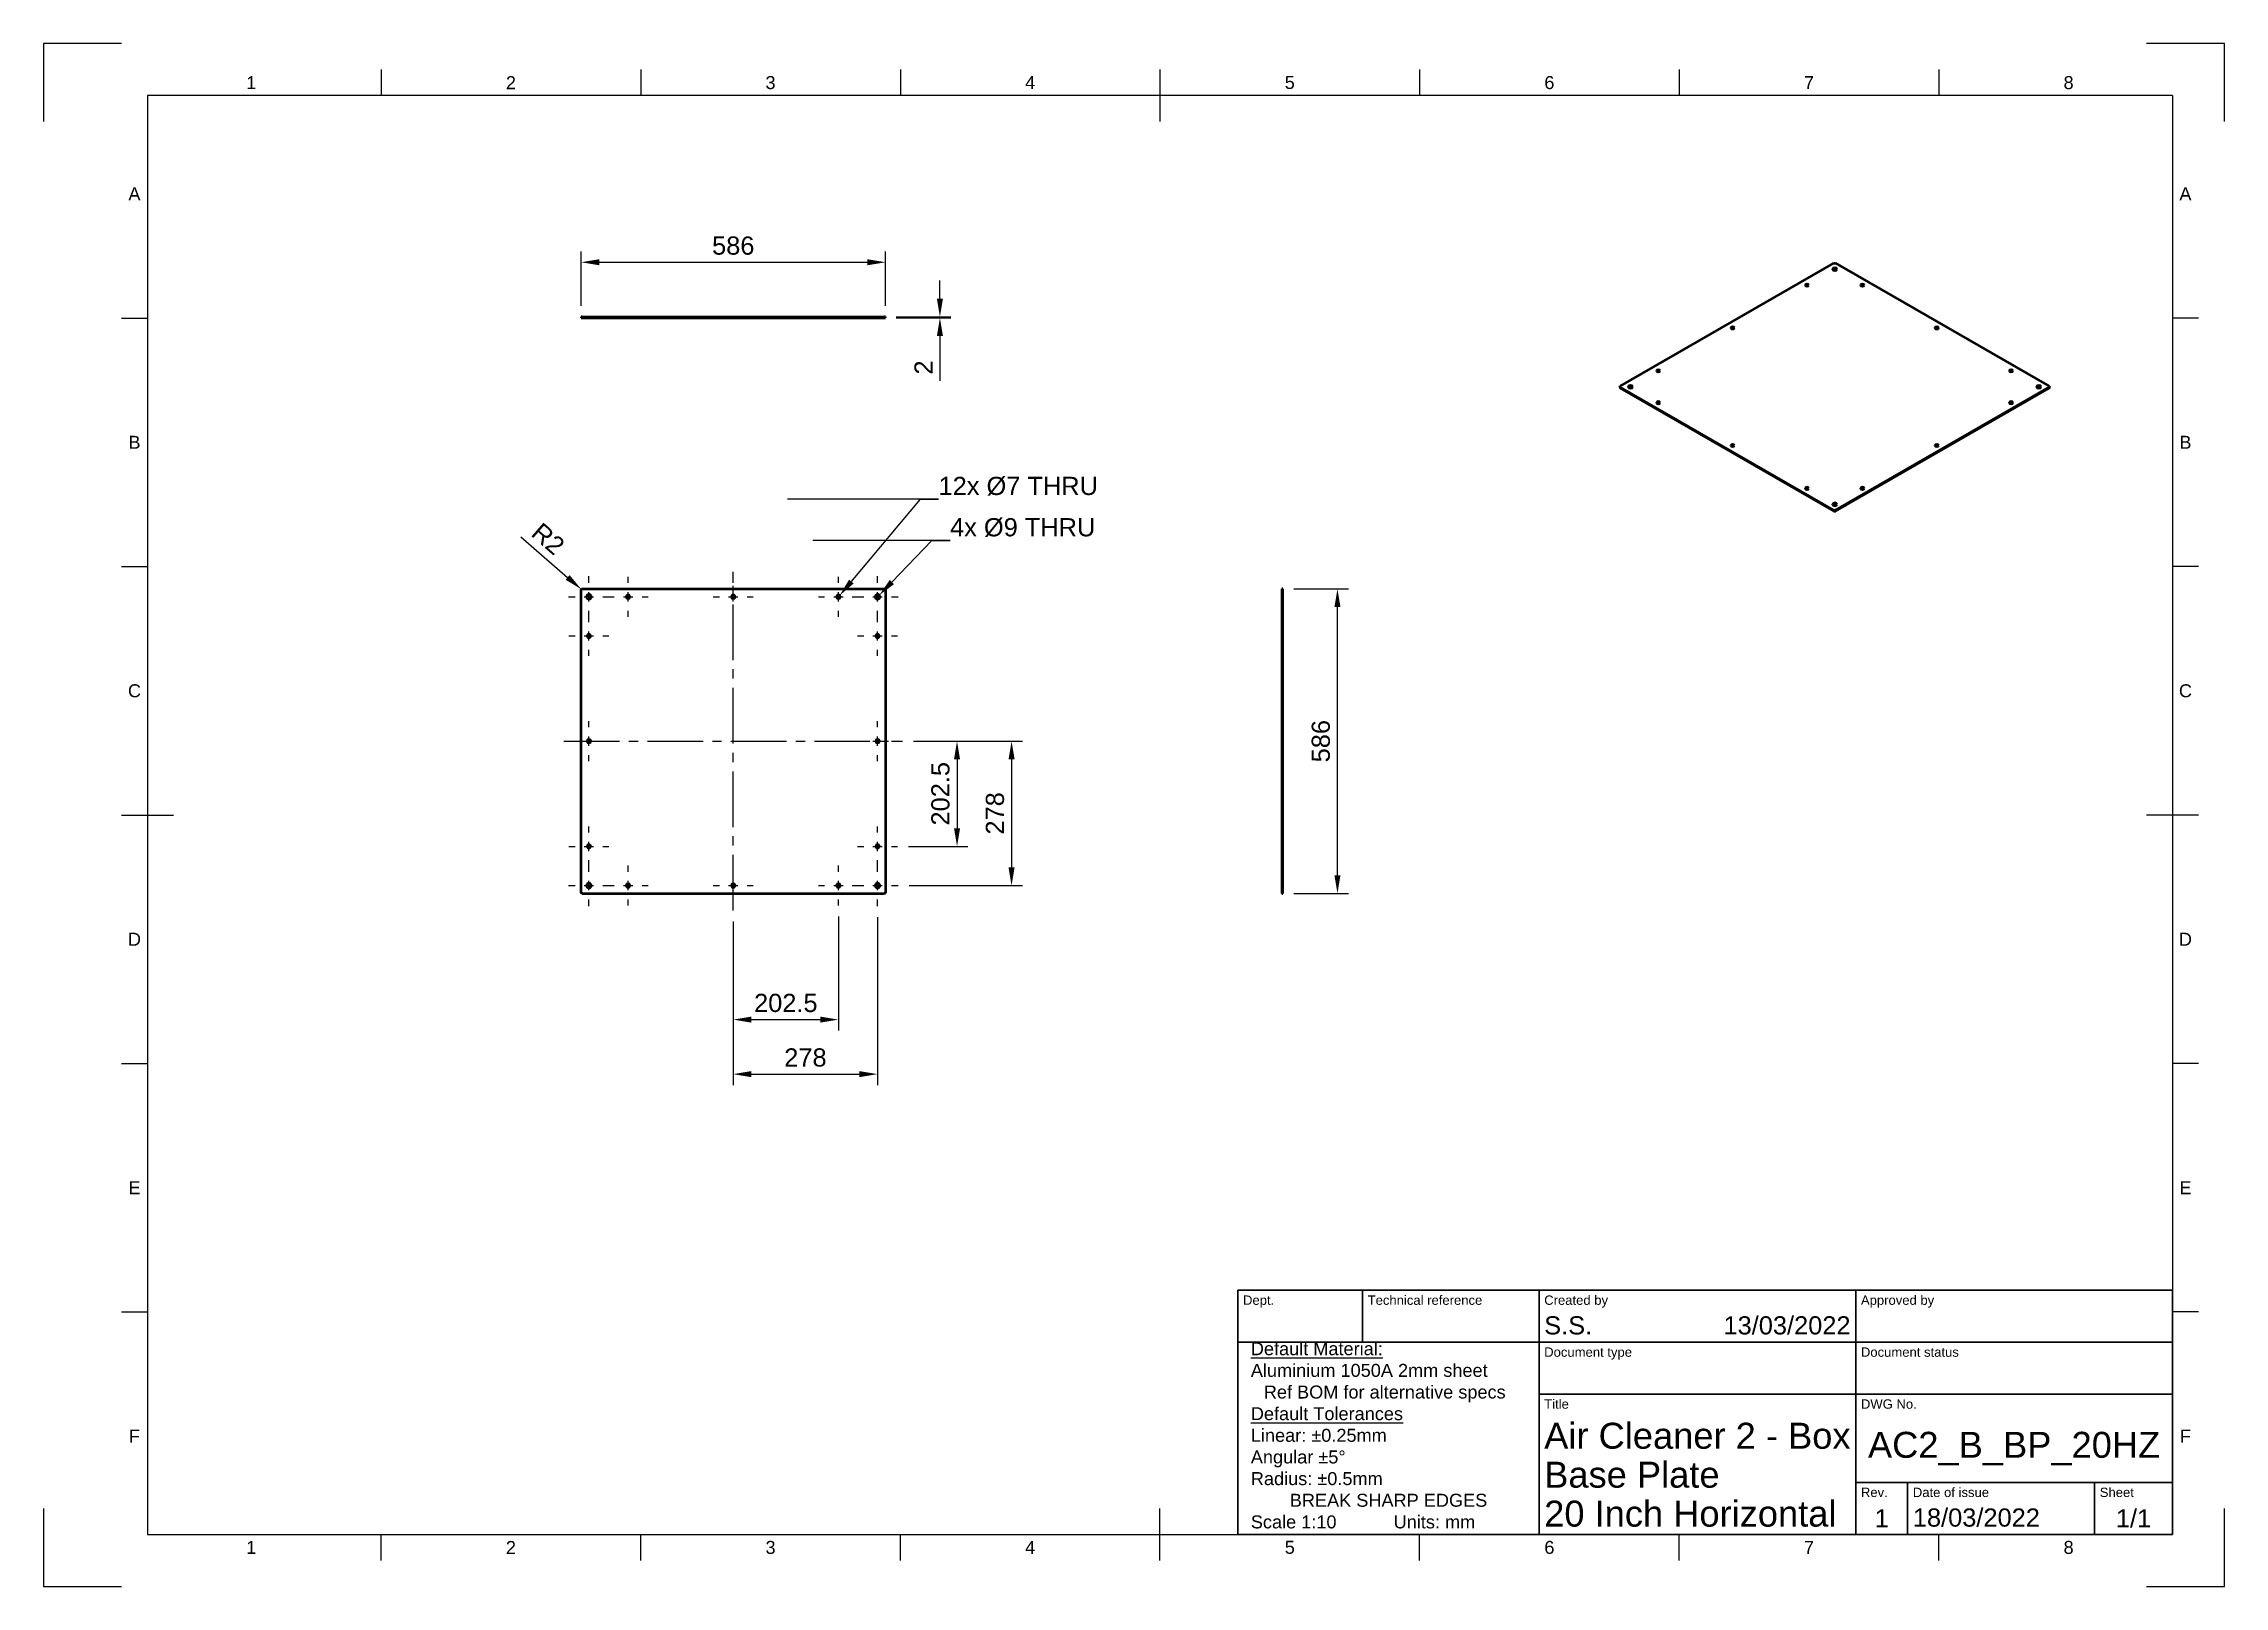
# Model space of a CAD drawing. Header units: millimetres. Extents: x 0 to 420, y 0 to 297.
import ezdxf
from ezdxf import colors
from ezdxf.entities.mleader import LeaderData, LeaderLine
from ezdxf.enums import TextEntityAlignment as Align
from ezdxf.math import Vec2, Vec3

# ---------------------------------------------------------------- set-up
doc = ezdxf.new("R2010")
doc.units = ezdxf.units.MM
doc.header["$LTSCALE"] = 0.75
doc.linetypes.add('CENTER2', pattern=[28.575, 19.05, -3.175, 3.175, -3.175])
for name, color, linetype, lineweight in [('Annotations', 7, 'Continuous', 25), ('Border', 7, 'Continuous', 25), ('Center Lines', 7, 'CENTER2', 25), ('Dimensions', 7, 'Continuous', 25), ('TitleBlock', 7, 'Continuous', 35), ('Visible', 7, 'Continuous', 50), ('Visible Narrow', 7, 'Continuous', 25)]:
    doc.layers.add(name, color=color, linetype=linetype, lineweight=lineweight)
doc.styles.add('FusionTitle', font='arial.ttf')
doc.styles.get("Standard").update_dxf_attribs({"font": 'arial.ttf'})
doc.dimstyles.new('ISO-25', dxfattribs={"dimtxt": 3.5, "dimasz": 3.5, "dimexe": 2.1, "dimexo": 2.1, "dimgap": 1.4, "dimtad": 1, "dimzin": 12, "dimdsep": 46, "dimtxsty": 'Standard', "dimcen": 0, "dimclrd": 256, "dimclre": 256, "dimclrt": 256, "dimazin": 3, "dimtp": 0.1, "dimtm": 0.1, "dimtfac": 0.714286, "dimtmove": 0, "dimatfit": 3, "dimfxl": 1, "dimtzin": 12, "dimarcsym": 0})

# ---------------------------------------------------------------- blocks, each defined once
blk = doc.blocks.new('ISO_A3_SHEET')
at = {"layer": 'Border'}
for p, q in [((65, 292), (65, 287)), ((115, 292), (115, 287)), ((165, 292), (165, 287)), ((215, 292), (215, 282)), ((265, 292), (265, 287)), ((315, 292), (315, 287)), ((365, 292), (365, 287)), ((410, 287), (20, 287)), ((20, 287), (20, 10)), ((410, 287), (410, 10)), ((15, 244.16666), (20, 244.16666)), ((415, 244.16666), (410, 244.16666)), ((15, 196.33333), (20, 196.33333)), ((415, 196.33333), (410, 196.33333)), ((15, 148.5), (25, 148.5)), ((415, 148.5), (405, 148.5)), ((15, 100.66667), (20, 100.66667)), ((415, 100.66667), (410, 100.66667)), ((15, 52.83334), (20, 52.83334)), ((415, 52.83334), (410, 52.83334)), ((215, 5), (215, 15)), ((20, 10), (410, 10)), ((65, 5), (65, 10)), ((115, 5), (115, 10)), ((165, 5), (165, 10)), ((265, 5), (265, 10)), ((315, 5), (315, 10)), ((365, 5), (365, 10))]:
    blk.add_line(p, q, dxfattribs=at)
at = {"layer": 'Defpoints'}
for p, q in [((15, 297), (0, 297)), ((0, 297), (0, 282)), ((420, 297), (405, 297)), ((420, 282), (420, 297)), ((0, 15), (0, 0)), ((420, 0), (420, 15)), ((0, 0), (15, 0)), ((405, 0), (420, 0))]:
    blk.add_line(p, q, dxfattribs=at)
at = {"layer": 'Border', "style": 'FusionTitle'}
for s, p in [('1', (40, 289.5)), ('2', (90, 289.5)), ('3', (140, 289.5)), ('4', (190, 289.5)), ('5', (240, 289.5)), ('6', (290, 289.5)), ('7', (340, 289.5)), ('8', (390, 289.5)), ('A', (17.5, 268.08333)), ('A', (412.5, 268.08333)), ('B', (17.5, 220.25)), ('B', (412.5, 220.25)), ('C', (17.5, 172.41667)), ('C', (412.5, 172.41667)), ('D', (17.5, 124.58334)), ('D', (412.5, 124.58334)), ('E', (17.5, 76.75001)), ('E', (412.5, 76.75001)), ('F', (17.5, 28.91668)), ('F', (412.5, 28.91668)), ('1', (40, 7.5)), ('2', (90, 7.5)), ('3', (140, 7.5)), ('4', (190, 7.5)), ('5', (240, 7.5)), ('6', (290, 7.5)), ('7', (340, 7.5)), ('8', (390, 7.5))]:
    blk.add_text(s, height=2.5, dxfattribs=at).set_placement(p, align=Align.MIDDLE)
blk = doc.blocks.new('ISO_TITLEBLOCK')
at = {"layer": 'TitleBlock'}
for p, q in [((0, 47), (-180, 47)), ((-180, 47), (-180, 0)), ((-156, 37), (-156, 47)), ((-122, 0), (-122, 47)), ((-61, 0), (-61, 47)), ((0, 0), (0, 47)), ((-180, 37), (0, 37)), ((-122, 27), (0, 27)), ((-61, 10), (0, 10)), ((-51, 0), (-51, 10)), ((-15, 0), (-15, 10)), ((-180, 0), (0, 0))]:
    blk.add_line(p, q, dxfattribs=at)
at = {"layer": 'TitleBlock', "style": 'FusionTitle'}
for s, p in [('Dept.', (-179, 46)), ('Technical reference', (-155, 46)), ('Created by', (-121, 46)), ('Approved by', (-60, 46)), ('Document type', (-121, 36)), ('Document status', (-60, 36)), ('Title', (-121, 26)), ('DWG No.', (-60, 26)), ('Rev.', (-60, 9)), ('Date of issue', (-50, 9)), ('Sheet', (-14, 9))]:
    blk.add_text(s, height=1.8, dxfattribs=at).set_placement(p, align=Align.TOP_LEFT)
for tag, height, p in [('DEPT', 3.5, (-179, 42)), ('TECHNICAL_REFERENCE', 3.5, (-155, 42)), ('CREATED_BY', 3.5, (-121, 42)), ('APPROVED_BY', 3.5, (-60, 42)), ('DOCUMENT_TYPE', 3.5, (-121, 32)), ('DOCUMENT_STATUS', 3.5, (-60, 32)), ('TITLE_1', 5, (-121, 21.5)), ('TITLE_2', 5, (-121, 14)), ('TITLE_3', 5, (-121, 6.5)), ('DATE_OF_ISSUE', 3.5, (-50, 5))]:
    blk.add_attdef(tag, text='', height=height, dxfattribs=at).set_placement(p, align=Align.TOP_LEFT)
for tag, p in [('CREATED_DATE', (-62, 42)), ('APPROVED_DATE', (-0.99, 42))]:
    blk.add_attdef(tag, text='', height=3.5, dxfattribs=at).set_placement(p, align=Align.TOP_RIGHT)
for tag, height, p in [('DRAWING_NUMBER', 5, (-30.5, 19.75)), ('REV', 3.5, (-56, 4.85)), ('SHEET', 3.5, (-7.5, 4.85))]:
    blk.add_attdef(tag, text='', height=height, dxfattribs=at).set_placement(p, align=Align.TOP_CENTER)
blk = doc.blocks.new('*U7')
at = {"layer": 'Center Lines', "color": 0, "ltscale": 0.75, "transparency": 16777216}
blk.add_line((0, -32.6), (0, 32.6), dxfattribs=at)
blk = doc.blocks.new('*U8')
at = {"layer": 'Center Lines', "color": 0, "ltscale": 0.75, "transparency": 16777216}
blk.add_line((-32.6, 0), (32.6, 0), dxfattribs=at)
blk = doc.blocks.new('*U9')
at = {"layer": 'Center Lines', "color": 0, "ltscale": 0.75, "transparency": 16777216}
for p, q in [((-3.85, 0), (-2.678906, 0)), ((0, 2.678906), (0, 3.85)), ((2.678906, 0), (3.85, 0)), ((0, -3.85), (0, -2.678906))]:
    blk.add_line(p, q, dxfattribs=at)
at = {"layer": 'Center Lines', "color": 0, "linetype": 'Continuous', "ltscale": 0.75, "transparency": 16777216}
for p, q in [((-0.892969, 0), (0.892969, 0)), ((0, -0.892969), (0, 0.892969))]:
    blk.add_line(p, q, dxfattribs=at)
blk = doc.blocks.new('*U10')
at = {"layer": 'Center Lines', "color": 0, "ltscale": 0.75, "transparency": 16777216}
for p, q in [((-3.85, 0), (-2.678906, 0)), ((0, 2.678906), (0, 3.85)), ((2.678906, 0), (3.85, 0)), ((0, -3.85), (0, -2.678906))]:
    blk.add_line(p, q, dxfattribs=at)
at = {"layer": 'Center Lines', "color": 0, "linetype": 'Continuous', "ltscale": 0.75, "transparency": 16777216}
for p, q in [((-0.892969, 0), (0.892969, 0)), ((0, -0.892969), (0, 0.892969))]:
    blk.add_line(p, q, dxfattribs=at)
blk = doc.blocks.new('*U11')
at = {"layer": 'Center Lines', "color": 0, "ltscale": 0.75, "transparency": 16777216}
for p, q in [((-3.95, 0), (-2.678906, 0)), ((0, 2.678906), (0, 3.95)), ((2.678906, 0), (3.95, 0)), ((0, -3.95), (0, -2.678906))]:
    blk.add_line(p, q, dxfattribs=at)
at = {"layer": 'Center Lines', "color": 0, "linetype": 'Continuous', "ltscale": 0.75, "transparency": 16777216}
for p, q in [((-0.892969, 0), (0.892969, 0)), ((0, -0.892969), (0, 0.892969))]:
    blk.add_line(p, q, dxfattribs=at)
blk = doc.blocks.new('*U12')
at = {"layer": 'Center Lines', "color": 0, "ltscale": 0.75, "transparency": 16777216}
for p, q in [((-3.85, 0), (-2.678906, 0)), ((0, 2.678906), (0, 3.85)), ((2.678906, 0), (3.85, 0)), ((0, -3.85), (0, -2.678906))]:
    blk.add_line(p, q, dxfattribs=at)
at = {"layer": 'Center Lines', "color": 0, "linetype": 'Continuous', "ltscale": 0.75, "transparency": 16777216}
for p, q in [((-0.892969, 0), (0.892969, 0)), ((0, -0.892969), (0, 0.892969))]:
    blk.add_line(p, q, dxfattribs=at)
blk = doc.blocks.new('*U13')
at = {"layer": 'Center Lines', "color": 0, "ltscale": 0.75, "transparency": 16777216}
for p, q in [((-3.95, 0), (-2.678906, 0)), ((0, 2.678906), (0, 3.95)), ((2.678906, 0), (3.95, 0)), ((0, -3.95), (0, -2.678906))]:
    blk.add_line(p, q, dxfattribs=at)
at = {"layer": 'Center Lines', "color": 0, "linetype": 'Continuous', "ltscale": 0.75, "transparency": 16777216}
for p, q in [((-0.892969, 0), (0.892969, 0)), ((0, -0.892969), (0, 0.892969))]:
    blk.add_line(p, q, dxfattribs=at)
blk = doc.blocks.new('*U14')
at = {"layer": 'Center Lines', "color": 0, "ltscale": 0.75, "transparency": 16777216}
for p, q in [((-3.85, 0), (-2.678906, 0)), ((0, 2.678906), (0, 3.85)), ((2.678906, 0), (3.85, 0)), ((0, -3.85), (0, -2.678906))]:
    blk.add_line(p, q, dxfattribs=at)
at = {"layer": 'Center Lines', "color": 0, "linetype": 'Continuous', "ltscale": 0.75, "transparency": 16777216}
for p, q in [((-0.892969, 0), (0.892969, 0)), ((0, -0.892969), (0, 0.892969))]:
    blk.add_line(p, q, dxfattribs=at)
blk = doc.blocks.new('*U15')
at = {"layer": 'Center Lines', "color": 0, "ltscale": 0.75, "transparency": 16777216}
for p, q in [((-3.849994, 0), (-2.678906, 0)), ((0, 2.678906), (0, 3.849994)), ((2.678906, 0), (3.849994, 0)), ((0, -3.849994), (0, -2.678906))]:
    blk.add_line(p, q, dxfattribs=at)
at = {"layer": 'Center Lines', "color": 0, "linetype": 'Continuous', "ltscale": 0.75, "transparency": 16777216}
for p, q in [((-0.892969, 0), (0.892969, 0)), ((0, -0.892969), (0, 0.892969))]:
    blk.add_line(p, q, dxfattribs=at)
blk = doc.blocks.new('*U16')
at = {"layer": 'Center Lines', "color": 0, "ltscale": 0.75, "transparency": 16777216}
for p, q in [((-3.85, 0), (-2.678906, 0)), ((0, 2.678906), (0, 3.85)), ((2.678906, 0), (3.85, 0)), ((0, -3.85), (0, -2.678906))]:
    blk.add_line(p, q, dxfattribs=at)
at = {"layer": 'Center Lines', "color": 0, "linetype": 'Continuous', "ltscale": 0.75, "transparency": 16777216}
for p, q in [((-0.892969, 0), (0.892969, 0)), ((0, -0.892969), (0, 0.892969))]:
    blk.add_line(p, q, dxfattribs=at)
blk = doc.blocks.new('*U17')
at = {"layer": 'Center Lines', "color": 0, "ltscale": 0.75, "transparency": 16777216}
for p, q in [((-3.95, 0), (-2.678906, 0)), ((0, 2.678906), (0, 3.95)), ((2.678906, 0), (3.95, 0)), ((0, -3.95), (0, -2.678906))]:
    blk.add_line(p, q, dxfattribs=at)
at = {"layer": 'Center Lines', "color": 0, "linetype": 'Continuous', "ltscale": 0.75, "transparency": 16777216}
for p, q in [((-0.892969, 0), (0.892969, 0)), ((0, -0.892969), (0, 0.892969))]:
    blk.add_line(p, q, dxfattribs=at)
blk = doc.blocks.new('*U18')
at = {"layer": 'Center Lines', "color": 0, "ltscale": 0.75, "transparency": 16777216}
for p, q in [((-3.85, 0), (-2.678906, 0)), ((0, 2.678906), (0, 3.85)), ((2.678906, 0), (3.85, 0)), ((0, -3.85), (0, -2.678906))]:
    blk.add_line(p, q, dxfattribs=at)
at = {"layer": 'Center Lines', "color": 0, "linetype": 'Continuous', "ltscale": 0.75, "transparency": 16777216}
for p, q in [((-0.892969, 0), (0.892969, 0)), ((0, -0.892969), (0, 0.892969))]:
    blk.add_line(p, q, dxfattribs=at)
blk = doc.blocks.new('*U19')
at = {"layer": 'Center Lines', "color": 0, "ltscale": 0.75, "transparency": 16777216}
for p, q in [((-3.849992, 0), (-2.678906, 0)), ((0, 2.678906), (0, 3.849992)), ((2.678906, 0), (3.849992, 0)), ((0, -3.849992), (0, -2.678906))]:
    blk.add_line(p, q, dxfattribs=at)
at = {"layer": 'Center Lines', "color": 0, "linetype": 'Continuous', "ltscale": 0.75, "transparency": 16777216}
for p, q in [((-0.892969, 0), (0.892969, 0)), ((0, -0.892969), (0, 0.892969))]:
    blk.add_line(p, q, dxfattribs=at)
blk = doc.blocks.new('*U20')
at = {"layer": 'Center Lines', "color": 0, "ltscale": 0.75, "transparency": 16777216}
for p, q in [((-3.85, 0), (-2.678906, 0)), ((0, 2.678906), (0, 3.85)), ((2.678906, 0), (3.85, 0)), ((0, -3.85), (0, -2.678906))]:
    blk.add_line(p, q, dxfattribs=at)
at = {"layer": 'Center Lines', "color": 0, "linetype": 'Continuous', "ltscale": 0.75, "transparency": 16777216}
for p, q in [((-0.892969, 0), (0.892969, 0)), ((0, -0.892969), (0, 0.892969))]:
    blk.add_line(p, q, dxfattribs=at)
blk = doc.blocks.new('*U21')
at = {"layer": 'Center Lines', "color": 0, "ltscale": 0.75, "transparency": 16777216}
for p, q in [((-3.95, 0), (-2.678906, 0)), ((0, 2.678906), (0, 3.95)), ((2.678906, 0), (3.95, 0)), ((0, -3.95), (0, -2.678906))]:
    blk.add_line(p, q, dxfattribs=at)
at = {"layer": 'Center Lines', "color": 0, "linetype": 'Continuous', "ltscale": 0.75, "transparency": 16777216}
for p, q in [((-0.892969, 0), (0.892969, 0)), ((0, -0.892969), (0, 0.892969))]:
    blk.add_line(p, q, dxfattribs=at)
blk = doc.blocks.new('*U22')
at = {"layer": 'Center Lines', "color": 0, "ltscale": 0.75, "transparency": 16777216}
for p, q in [((-3.85, 0), (-2.678906, 0)), ((0, 2.678906), (0, 3.85)), ((2.678906, 0), (3.85, 0)), ((0, -3.85), (0, -2.678906))]:
    blk.add_line(p, q, dxfattribs=at)
at = {"layer": 'Center Lines', "color": 0, "linetype": 'Continuous', "ltscale": 0.75, "transparency": 16777216}
for p, q in [((-0.892969, 0), (0.892969, 0)), ((0, -0.892969), (0, 0.892969))]:
    blk.add_line(p, q, dxfattribs=at)
blk = doc.blocks.new('*U23')
at = {"layer": 'Center Lines', "color": 0, "ltscale": 0.75, "transparency": 16777216}
for p, q in [((-3.849993, 0), (-2.678906, 0)), ((0, 2.678906), (0, 3.849993)), ((2.678906, 0), (3.849993, 0)), ((0, -3.849993), (0, -2.678906))]:
    blk.add_line(p, q, dxfattribs=at)
at = {"layer": 'Center Lines', "color": 0, "linetype": 'Continuous', "ltscale": 0.75, "transparency": 16777216}
for p, q in [((-0.892969, 0), (0.892969, 0)), ((0, -0.892969), (0, 0.892969))]:
    blk.add_line(p, q, dxfattribs=at)
blk = doc.blocks.new('*U24')
at = {"layer": 'Center Lines', "color": 0, "ltscale": 0.75, "transparency": 16777216}
for p, q in [((-3.849995, 0), (-2.678906, 0)), ((0, 2.678906), (0, 3.849995)), ((2.678906, 0), (3.849995, 0)), ((0, -3.849995), (0, -2.678906))]:
    blk.add_line(p, q, dxfattribs=at)
at = {"layer": 'Center Lines', "color": 0, "linetype": 'Continuous', "ltscale": 0.75, "transparency": 16777216}
for p, q in [((-0.892969, 0), (0.892969, 0)), ((0, -0.892969), (0, 0.892969))]:
    blk.add_line(p, q, dxfattribs=at)
blk = doc.blocks.new('*D33')
at = {"layer": 'Defpoints', "color": 0, "transparency": 16777216}
for p in [(153.069479, 131.061466), (132.819479, 130.111295), (153.069479, 109.111295)]:
    blk.add_point(p, dxfattribs=at)
at = {"layer": 'Dimensions', "lineweight": -2, "transparency": 16777216}
for p, q in [((132.819479, 128.011295), (132.819479, 107.011295)), ((153.069479, 128.961466), (153.069479, 107.011295)), ((136.319479, 109.111295), (149.569479, 109.111295))]:
    blk.add_line(p, q, dxfattribs=at)
at = {"layer": 'Dimensions', "transparency": 16777216}
for points in [[(136.319479, 109.694628), (136.319479, 108.527962), (132.819479, 109.111295)], [(149.569479, 109.694628), (149.569479, 108.527962), (153.069479, 109.111295)]]:
    blk.add_solid(points, dxfattribs=at)
at = {"layer": 'Dimensions', "transparency": 16777216, "insert": (142.944479, 112.2983), "char_height": 3.5, "attachment_point": 5}
blk.add_mtext('202.5', dxfattribs=at)
blk = doc.blocks.new('*D34')
at = {"layer": 'Defpoints', "color": 0, "transparency": 16777216}
for p in [(160.619479, 130.961295), (132.819479, 130.111295), (160.619479, 98.611295)]:
    blk.add_point(p, dxfattribs=at)
at = {"layer": 'Dimensions', "lineweight": -2, "transparency": 16777216}
for p, q in [((132.819479, 128.011295), (132.819479, 96.511295)), ((160.619479, 128.861295), (160.619479, 96.511295)), ((136.319479, 98.611295), (157.119479, 98.611295))]:
    blk.add_line(p, q, dxfattribs=at)
at = {"layer": 'Dimensions', "transparency": 16777216}
for points in [[(136.319479, 99.194628), (136.319479, 98.027962), (132.819479, 98.611295)], [(157.119479, 99.194628), (157.119479, 98.027962), (160.619479, 98.611295)]]:
    blk.add_solid(points, dxfattribs=at)
at = {"layer": 'Dimensions', "transparency": 16777216, "insert": (146.719479, 101.7983), "char_height": 3.5, "attachment_point": 5}
blk.add_mtext('278', dxfattribs=at)
blk = doc.blocks.new('*D35')
at = {"layer": 'Defpoints', "color": 0, "transparency": 16777216}
for p in [(165.419479, 162.711295), (164.469479, 142.461295), (175.919479, 142.461295)]:
    blk.add_point(p, dxfattribs=at)
at = {"layer": 'Dimensions', "lineweight": -2, "transparency": 16777216}
for p, q in [((167.519479, 162.711295), (178.019479, 162.711295)), ((175.919479, 159.211295), (175.919479, 145.961295)), ((166.569479, 142.461295), (178.019479, 142.461295))]:
    blk.add_line(p, q, dxfattribs=at)
at = {"layer": 'Dimensions', "transparency": 16777216}
for points in [[(175.336146, 159.211295), (176.502812, 159.211295), (175.919479, 162.711295)], [(175.336146, 145.961295), (176.502812, 145.961295), (175.919479, 142.461295)]]:
    blk.add_solid(points, dxfattribs=at)
at = {"layer": 'Dimensions', "transparency": 16777216, "insert": (172.732473, 152.586295), "char_height": 3.5, "attachment_point": 5, "rotation": 90}
blk.add_mtext('202.5', dxfattribs=at)
blk = doc.blocks.new('*D36')
at = {"layer": 'Defpoints', "color": 0, "transparency": 16777216}
for p in [(165.419479, 162.711295), (164.569479, 134.911295), (186.419479, 134.911295)]:
    blk.add_point(p, dxfattribs=at)
at = {"layer": 'Dimensions', "lineweight": -2, "transparency": 16777216}
for p, q in [((167.519479, 162.711295), (188.519479, 162.711295)), ((186.419479, 159.211295), (186.419479, 138.411295)), ((166.669479, 134.911295), (188.519479, 134.911295))]:
    blk.add_line(p, q, dxfattribs=at)
at = {"layer": 'Dimensions', "transparency": 16777216}
for points in [[(185.836146, 159.211295), (187.002812, 159.211295), (186.419479, 162.711295)], [(185.836146, 138.411295), (187.002812, 138.411295), (186.419479, 134.911295)]]:
    blk.add_solid(points, dxfattribs=at)
at = {"layer": 'Dimensions', "transparency": 16777216, "insert": (183.232473, 148.811295), "char_height": 3.5, "attachment_point": 5, "rotation": 90}
blk.add_mtext('278', dxfattribs=at)
blk = doc.blocks.new('*D37')
at = {"layer": 'Defpoints', "color": 0, "transparency": 16777216}
for p in [(162.11948, 254.911617), (103.51948, 244.411617), (162.11948, 244.411617)]:
    blk.add_point(p, dxfattribs=at)
at = {"layer": 'Dimensions', "lineweight": -2, "transparency": 16777216}
for p, q in [((103.51948, 246.511617), (103.51948, 257.011617)), ((162.11948, 246.511617), (162.11948, 257.011617)), ((107.01948, 254.911617), (158.61948, 254.911617))]:
    blk.add_line(p, q, dxfattribs=at)
at = {"layer": 'Dimensions', "transparency": 16777216}
for points in [[(107.01948, 255.49495), (107.01948, 254.328284), (103.51948, 254.911617)], [(158.61948, 255.49495), (158.61948, 254.328284), (162.11948, 254.911617)]]:
    blk.add_solid(points, dxfattribs=at)
at = {"layer": 'Dimensions', "transparency": 16777216, "insert": (132.81948, 258.098623), "char_height": 3.5, "attachment_point": 5}
blk.add_mtext('586', dxfattribs=at)
blk = doc.blocks.new('*D38')
at = {"layer": 'Defpoints', "color": 0, "transparency": 16777216}
for p in [(238.679719, 192.011295), (249.179719, 192.011295), (238.679719, 133.411295)]:
    blk.add_point(p, dxfattribs=at)
at = {"layer": 'Dimensions', "lineweight": -2, "transparency": 16777216}
for p, q in [((240.779719, 192.011295), (251.279719, 192.011295)), ((249.179719, 136.911295), (249.179719, 188.511295)), ((240.779719, 133.411295), (251.279719, 133.411295))]:
    blk.add_line(p, q, dxfattribs=at)
at = {"layer": 'Dimensions', "transparency": 16777216}
for points in [[(248.596386, 188.511295), (249.763052, 188.511295), (249.179719, 192.011295)], [(248.596386, 136.911295), (249.763052, 136.911295), (249.179719, 133.411295)]]:
    blk.add_solid(points, dxfattribs=at)
at = {"layer": 'Dimensions', "transparency": 16777216, "insert": (245.992713, 162.711295), "char_height": 3.5, "attachment_point": 5, "rotation": 90}
blk.add_mtext('586', dxfattribs=at)
blk = doc.blocks.new('*D39')
at = {"layer": 'Defpoints', "color": 0, "transparency": 16777216}
for p in [(103.568449, 191.942405), (103.719479, 191.811295)]:
    blk.add_point(p, dxfattribs=at)
at = {"layer": 'Dimensions', "lineweight": -2, "transparency": 16777216}
for p, q in [((91.933001, 202.043219), (100.925422, 194.236835)), ((103.719479, 191.811295), (103.568449, 191.942405))]:
    blk.add_line(p, q, dxfattribs=at)
at = {"layer": 'Dimensions', "transparency": 16777216}
blk.add_solid([(101.307827, 194.67734), (100.543017, 193.796331), (103.568449, 191.942405)], dxfattribs=at)
at = {"layer": 'Dimensions', "transparency": 16777216, "insert": (97.177381, 201.671375), "char_height": 3.5, "attachment_point": 5, "rotation": 319.03852317}
blk.add_mtext('R2', dxfattribs=at)
blk = doc.blocks.new('*D40')
at = {"layer": 'Defpoints', "color": 0, "transparency": 16777216}
for p in [(162.11948, 244.411617), (162.11948, 244.211617), (172.61948, 244.211617)]:
    blk.add_point(p, dxfattribs=at)
at = {"layer": 'Dimensions', "lineweight": -2, "transparency": 16777216}
for p, q in [((172.61948, 247.911617), (172.61948, 251.411617)), ((164.21948, 244.411617), (174.71948, 244.411617)), ((164.21948, 244.211617), (174.71948, 244.211617)), ((172.61948, 244.411617), (172.61948, 244.211617)), ((172.61948, 240.711617), (172.61948, 232.093404))]:
    blk.add_line(p, q, dxfattribs=at)
at = {"layer": 'Dimensions', "transparency": 16777216}
for points in [[(172.036147, 247.911617), (173.202813, 247.911617), (172.61948, 244.411617)], [(172.036147, 240.711617), (173.202813, 240.711617), (172.61948, 244.211617)]]:
    blk.add_solid(points, dxfattribs=at)
at = {"layer": 'Dimensions', "transparency": 16777216, "insert": (169.462317, 234.652511), "char_height": 3.5, "attachment_point": 5, "rotation": 90}
blk.add_mtext('2', dxfattribs=at)

msp = doc.modelspace()

# ---------------------------------------------------------------- linework, layer by layer
at = {"layer": 'Visible', "extrusion": (0, 0.817547, 0.575862)}
for p, q in [((303.656247, 231.027569, -0.058032), (344.809861, 254.726359, -33.703052)), ((345.092704, 254.726359, -33.703052), (386.246319, 231.027569, -0.058032)), ((303.597668, 230.946129, 0.057586), (303.597668, 230.78262, -0.057586)), ((344.809861, 207.1659, 33.818224), (303.656247, 230.86469, 0.173205)), ((303.656247, 230.701181, 0.058032), (344.809861, 207.00239, 33.703052)), ((345.092704, 207.1659, 33.818224), (386.246319, 230.86469, 0.173205)), ((345.092704, 207.00239, 33.703052), (386.246319, 230.701181, 0.058032)), ((386.304897, 230.78262, -0.057586), (386.304897, 230.946129, 0.057586))]:
    msp.add_line(p, q, dxfattribs=at)
at = {"layer": 'Visible', "extrusion": (0, 1, 0)}
for p, q in [((103.51948, 244.411617, 29.1), (103.51948, 244.211617, 29.1)), ((103.71948, 244.411617, 29.3), (161.91948, 244.411617, 29.3)), ((103.71948, 244.211617, 29.3), (161.91948, 244.211617, 29.3)), ((162.11948, 244.211617, 29.1), (162.11948, 244.411617, 29.1))]:
    msp.add_line(p, q, dxfattribs=at)
at = {"layer": 'Visible'}
for p, q in [((103.519479, 133.611295, 0.1), (103.519479, 191.811295, 0.1)), ((103.719479, 192.011295, 0.1), (161.919479, 192.011295, 0.1)), ((162.119479, 191.811295, 0.1), (162.119479, 133.611295, 0.1)), ((103.719479, 133.411295, 0.1), (161.919479, 133.411295, 0.1))]:
    msp.add_line(p, q, dxfattribs=at)
at = {"layer": 'Visible', "extrusion": (1, 2.967e-13, 2.967e-13)}
for p, q in [((238.679719, 192.011295, 29.1), (238.479719, 192.011295, 29.1)), ((238.479719, 191.811295, 29.3), (238.479719, 133.611295, 29.3)), ((238.679719, 133.611295, 29.3), (238.679719, 191.811295, 29.3)), ((238.479719, 133.411295, 29.1), (238.679719, 133.411295, 29.1))]:
    msp.add_line(p, q, dxfattribs=at)
at = {"layer": 'Visible', "extrusion": (4.8e-15, -0.817547, -0.575862)}
for centre, radius in [((344.951663, -172.26095, -188.842506), 0.45), ((325.293974, -152.603261, -188.842506), 0.349995), ((364.608851, -152.60352, -188.842506), 0.349994), ((305.636665, -132.946193, -188.842506), 0.45), ((384.26642, -132.945951, -188.842506), 0.45), ((325.294094, -113.288763, -188.842506), 0.349993), ((364.60873, -113.288504, -188.842506), 0.349992), ((344.951421, -93.631195, -188.842506), 0.45)]:
    msp.add_circle(centre, radius, dxfattribs=at)
at = {"layer": 'Visible', "extrusion": (-1.19e-14, -0.817547, -0.575862)}
for centre in [(339.612886, -166.922173, -188.842506), (310.975061, -138.284348, -188.842506)]:
    msp.add_circle(centre, 0.35, dxfattribs=at)
at = {"layer": 'Visible', "extrusion": (5.75e-14, -0.817547, -0.575862)}
for centre in [(350.289939, -166.922432, -188.842506), (378.927763, -138.284608, -188.842506)]:
    msp.add_circle(centre, 0.35, dxfattribs=at)
at = {"layer": 'Visible', "extrusion": (5.51e-14, -0.817547, -0.575862)}
for centre in [(310.975182, -127.607675, -188.842506), (339.613007, -98.969851, -188.842506)]:
    msp.add_circle(centre, 0.35, dxfattribs=at)
at = {"layer": 'Visible', "extrusion": (1.291e-13, -0.817547, -0.575862)}
msp.add_circle((378.927643, -127.607416, -188.842506), 0.35, dxfattribs=at)
at = {"layer": 'Visible', "extrusion": (1.265e-13, -0.817547, -0.575862)}
msp.add_circle((350.289818, -98.969591, -188.842506), 0.35, dxfattribs=at)
at = {"layer": 'Visible', "extrusion": (0, -6.8e-15, -1)}
for centre, radius in [((-105.020017, 190.511099, -0.1), 0.45), ((-132.819479, 190.510928, -0.1), 0.349995), ((-160.61965, 190.510928, -0.1), 0.45), ((-105.020017, 162.711295, -0.1), 0.349993), ((-160.619479, 162.711295, -0.1), 0.349994), ((-105.019846, 134.911466, -0.1), 0.45), ((-132.819479, 134.911466, -0.1), 0.349992), ((-160.619479, 134.911295, -0.1), 0.45)]:
    msp.add_circle(centre, radius, dxfattribs=at)
at = {"layer": 'Visible', "extrusion": (-2.37e-14, -6.8e-15, -1)}
for centre in [(-112.569479, 190.510928, -0.1), (-153.069479, 190.510928, -0.1)]:
    msp.add_circle(centre, 0.35, dxfattribs=at)
at = {"layer": 'Visible', "extrusion": (7.11e-14, -6.8e-15, -1)}
for centre in [(-105.020017, 182.961295, -0.1), (-105.020017, 142.461295, -0.1)]:
    msp.add_circle(centre, 0.35, dxfattribs=at)
at = {"layer": 'Visible', "extrusion": (7.44e-14, -6.8e-15, -1)}
for centre in [(-160.619479, 182.961295, -0.1), (-160.619479, 142.461295, -0.1)]:
    msp.add_circle(centre, 0.35, dxfattribs=at)
at = {"layer": 'Visible', "extrusion": (1.72e-13, -6.8e-15, -1)}
msp.add_circle((-112.569479, 134.911466, -0.1), 0.35, dxfattribs=at)
at = {"layer": 'Visible', "extrusion": (1.758e-13, -6.8e-15, -1)}
msp.add_circle((-153.069479, 134.911466, -0.1), 0.35, dxfattribs=at)
at = {"layer": 'Visible', "extrusion": (0, 0.817547, 0.575862)}
for centre, radius, start, end in [((-344.951663, -172.26095, 188.642506), 0.45, 198.390243, 341.609757), ((-339.612886, -166.922173, 188.642506), 0.35, 203.930407, 336.069593), ((-350.289939, -166.922432, 188.642506), 0.35, 203.930407, 336.069593), ((-325.293974, -152.603261, 188.642506), 0.349995, 203.930796, 336.069204), ((-364.608851, -152.60352, 188.642506), 0.349994, 203.930859, 336.069141), ((-305.636665, -132.946193, 188.642506), 0.45, 198.390243, 341.609757), ((-310.975061, -138.284348, 188.642506), 0.35, 203.930407, 336.069593), ((-378.927763, -138.284608, 188.642506), 0.35, 203.930407, 336.069593), ((-384.26642, -132.945951, 188.642506), 0.45, 198.390243, 341.609757), ((-303.797668, -132.945951, 188.642506), 0.2, 0, 45), ((-310.975182, -127.607675, 188.642506), 0.35, 203.930407, 336.069593), ((-378.927643, -127.607416, 188.642506), 0.35, 203.930407, 336.069593), ((-386.104897, -132.945951, 188.642506), 0.2, 135, 180), ((-325.294094, -113.288763, 188.642506), 0.349993, 203.930937, 336.069063), ((-364.60873, -113.288504, 188.642506), 0.349992, 203.93101, 336.06899), ((-339.613007, -98.969851, 188.642506), 0.35, 203.930407, 336.069593), ((-350.289818, -98.969591, 188.642506), 0.35, 203.930407, 336.069593), ((-344.951421, -93.631195, 188.642506), 0.45, 198.390243, 341.609757), ((-344.951283, -91.792337, 188.642506), 0.2, 45, 135)]:
    msp.add_arc(centre, radius, start, end, dxfattribs=at)
at = {"layer": 'Visible', "extrusion": (3.3e-15, -0.817547, -0.575862)}
for centre, start, end in [((344.951283, -174.099566, -188.842506), 225, 315), ((303.797668, -132.945951, -188.842506), 135, 225), ((386.104897, -132.945951, -188.842506), 315, 45), ((344.951283, -91.792337, -188.842506), 45, 135)]:
    msp.add_arc(centre, 0.2, start, end, dxfattribs=at)
at = {"layer": 'Visible', "extrusion": (0, -1, 4.7e-15)}
msp.add_arc((103.71948, 29.1, -244.411617), 0.2, 90, 180, dxfattribs=at)
at = {"layer": 'Visible', "extrusion": (0, 1, 0)}
for centre, start, end in [((-103.71948, 29.1, 244.211617), 0, 90), ((-161.91948, 29.1, 244.211617), 90, 180)]:
    msp.add_arc(centre, 0.2, start, end, dxfattribs=at)
at = {"layer": 'Visible', "extrusion": (-2.1e-15, -1, 6.8e-15)}
msp.add_arc((161.91948, 29.1, -244.411617), 0.2, 0, 90, dxfattribs=at)
at = {"layer": 'Visible', "extrusion": (-2.1e-15, -6.8e-15, -1)}
for centre, start, end in [((-103.719479, 191.811295, -0.1), 0, 90), ((-161.919479, 133.611295, -0.1), 180, 270)]:
    msp.add_arc(centre, 0.2, start, end, dxfattribs=at)
at = {"layer": 'Visible', "extrusion": (0, -4.7e-15, -1)}
for centre, start, end in [((-161.919479, 191.811295, -0.1), 90, 180), ((-103.719479, 133.611295, -0.1), 270, 0)]:
    msp.add_arc(centre, 0.2, start, end, dxfattribs=at)
at = {"layer": 'Visible', "extrusion": (1, 2.967e-13, 2.967e-13)}
for centre, start, end in [((191.811295, 29.1, 238.479719), 0, 90), ((133.611295, 29.1, 238.479719), 90, 180)]:
    msp.add_arc(centre, 0.2, start, end, dxfattribs=at)
at = {"layer": 'Visible', "extrusion": (-1, -3.035e-13, -2.946e-13)}
msp.add_arc((-191.811295, 29.1, -238.679719), 0.2, 90, 180, dxfattribs=at)
at = {"layer": 'Visible', "extrusion": (-1, -3.014e-13, -2.967e-13)}
msp.add_arc((-133.611295, 29.1, -238.679719), 0.2, 0, 90, dxfattribs=at)
at = {"layer": 'Visible Narrow', "extrusion": (0, 0.817547, 0.575862)}
for p, q in [((303.656247, 230.701181, 0.058032), (303.656247, 230.86469, 0.173205)), ((386.246319, 230.86469, 0.173205), (386.246319, 230.701181, 0.058032)), ((344.809861, 207.1659, 33.818224), (344.809861, 207.00239, 33.703052)), ((345.092704, 207.00239, 33.703052), (345.092704, 207.1659, 33.818224))]:
    msp.add_line(p, q, dxfattribs=at)

# ---------------------------------------------------------------- block references
at = {"layer": 'Border'}
msp.add_blockref('ISO_A3_SHEET', (0, 0), dxfattribs=at)
at = {"layer": 'Center Lines', "ltscale": 0.75}
for name, p in [('*U11', (105.020017, 190.511099)), ('*U10', (112.569479, 190.510928)), ('*U24', (132.819479, 190.510928)), ('*U7', (132.819479, 162.711295)), ('*U12', (153.069479, 190.510928)), ('*U13', (160.61965, 190.510928)), ('*U9', (105.020017, 182.961295)), ('*U14', (160.619479, 182.961295)), ('*U23', (105.020017, 162.711295)), ('*U15', (160.619479, 162.711295)), ('*U8', (132.819479, 162.711295)), ('*U22', (105.020017, 142.461295)), ('*U16', (160.619479, 142.461295)), ('*U21', (105.019846, 134.911466)), ('*U20', (112.569479, 134.911466)), ('*U19', (132.819479, 134.911466)), ('*U18', (153.069479, 134.911466)), ('*U17', (160.619479, 134.911295))]:
    msp.add_blockref(name, p, dxfattribs=at)
at = {"layer": 'TitleBlock'}
msp.add_blockref('ISO_TITLEBLOCK', (410, 10), dxfattribs=at).add_auto_attribs({'DATE_OF_ISSUE': '18/03/2022', 'REV': '1', 'TITLE_3': '20 Inch Horizontal', 'CREATED_DATE': '13/03/2022', 'SHEET': '1/1', 'TITLE_2': 'Base Plate', 'DRAWING_NUMBER': 'AC2_B_BP_20HZ', 'TITLE_1': 'Air Cleaner 2 - Box', 'CREATED_BY': 'S.S.'})

# ---------------------------------------------------------------- texts
at = {"layer": 'Annotations', "insert": (230, 47), "char_height": 2.5, "attachment_point": 1}
msp.add_mtext_dynamic_manual_height_columns('\\pi-2.5,l5;{\\LDefault Material: ^J}Aluminium 1050A 2mm sheet\\P\\pi2.5,l2.5;Ref BOM for alternative specs\\P\\pi-2.5,l5;{\\LDefault Tolerances^J}Linear: ±0.25mm ^JAngular ±5° ^JRadius: ±0.5mm\\P\\pi0,l0;^IBREAK SHARP EDGES\\P\\pl2.5;Scale 1:10^I^IUnits: mm', width=58, gutter_width=17.5, heights=[0], dxfattribs=at)

# ---------------------------------------------------------------- dimensions: what is measured, and where the dimension line sits
at = {"layer": 'Dimensions'}
for p1, p2, distance, picture, middle in [((103.51948, 244.411617), (162.11948, 244.411617), 10.5, '*D37', (132.81948, 258.098623)), ((162.11948, 244.411617), (162.11948, 244.211617), 10.5, '*D40', (169.462317, 234.652511)), ((238.679719, 133.411295), (238.679719, 192.011295), -10.5, '*D38', (245.992713, 162.711295))]:
    dim = msp.add_aligned_dim(p1=p1, p2=p2, distance=distance, dimstyle='ISO-25', override={"dimlfac": 10, "dimclrd": 256, "dimclre": 256}, dxfattribs=at)
    dim.commit()
    dim.dimension.update_dxf_attribs({"geometry": picture, "text_midpoint": middle})
dim = msp.add_radius_dim(center=(103.719479, 191.811295), mpoint=(103.568449, 191.942405), dimstyle='ISO-25', override={"dimlfac": 10, "dimse1": 1, "dimclrd": 256, "dimclre": 256}, dxfattribs=at)
dim.commit()
dim.dimension.update_dxf_attribs({"geometry": '*D39', "text_midpoint": (95.107698, 199.287242), "dimtype": 164})
for base, p2, picture, middle in [((175.919479, 142.461295), (164.469479, 142.461295), '*D35', (172.732473, 152.586295)), ((186.419479, 134.911295), (164.569479, 134.911295), '*D36', (183.232473, 148.811295))]:
    dim = msp.add_linear_dim(base=base, p1=(165.419479, 162.711295), p2=p2, angle=90, dimstyle='ISO-25', override={"dimlfac": 10, "dimclrd": 256, "dimclre": 256}, dxfattribs=at)
    dim.commit()
    dim.dimension.update_dxf_attribs({"geometry": picture, "text_midpoint": middle})
for base, p2, picture, middle in [((153.069479, 109.111295), (153.069479, 131.061466), '*D33', (142.944479, 112.2983)), ((160.619479, 98.611295), (160.619479, 130.961295), '*D34', (146.719479, 101.7983))]:
    dim = msp.add_linear_dim(base=base, p1=(132.819479, 130.111295), p2=p2, dimstyle='ISO-25', override={"dimlfac": 10, "dimclrd": 256, "dimclre": 256}, dxfattribs=at)
    dim.commit()
    dim.dimension.update_dxf_attribs({"geometry": picture, "text_midpoint": middle})

# ---------------------------------------------------------------- leaders
at = {"layer": 'Annotations'}
ml = msp.add_multileader_mtext('Standard', dxfattribs=at)
ml.set_content('12x %%C7 THRU', color=256)
ml.set_leader_properties()
ml.build(insert=Vec2(0, 0))
ml.multileader.update_dxf_attribs({"text_left_attachment_type": 5, "text_right_attachment_type": 5, "dogleg_length": 3.5, "arrow_head_size": 3.5})
ctx = ml.context
ctx.base_point, ctx.char_height, ctx.arrow_head_size, ctx.landing_gap_size, ctx.plane_origin = Vec3(172.3567, 209.274269), 3.5, 3.5, 0, Vec3(160.87373, 183.201828)
ctx.left_attachment, ctx.right_attachment = 5, 5
notes = []
notes.append((ctx, [(0, (1, 1, 0), (168.8567, 209.274269), (1, 0), 3.5, [(0, [(153.318368, 190.757005)], 0, [])])]))
ctx.mtext.insert, ctx.mtext.flow_direction = Vec3(172.3567, 213.603191), 5
ml = msp.add_multileader_mtext('Standard', dxfattribs=at)
ml.set_content('4x %%C9 THRU', color=256)
ml.set_leader_properties()
ml.build(insert=Vec2(0, 0))
ml.multileader.update_dxf_attribs({"text_left_attachment_type": 5, "text_right_attachment_type": 5, "dogleg_length": 3.5, "arrow_head_size": 3.5})
ctx = ml.context
ctx.base_point, ctx.char_height, ctx.arrow_head_size, ctx.landing_gap_size, ctx.plane_origin = Vec3(174.576674, 201.318708), 3.5, 3.5, 0, Vec3(160.938491, 190.828482)
ctx.left_attachment, ctx.right_attachment = 5, 5
notes.append((ctx, [(0, (1, 1, 0), (171.076674, 201.318708), (1, 0), 3.5, [(0, [(160.938491, 190.828482)], 0, [])])]))
ctx.mtext.insert, ctx.mtext.flow_direction = Vec3(174.576674, 205.64763), 5
for ctx, leaders in notes:
    for number, flags, end, landing, length, lines in leaders:
        leader = LeaderData()
        leader.index, (leader.has_last_leader_line, leader.has_dogleg_vector, leader.attachment_direction) = number, flags
        leader.last_leader_point, leader.dogleg_vector, leader.dogleg_length = Vec3(end), Vec3(landing), length
        for number, points, colour, breaks in lines:
            line = LeaderLine()
            line.index, line.vertices, line.color, line.breaks = number, Vec3.list(points), colors.encode_raw_color(colour), breaks
            leader.lines.append(line)
        ctx.leaders.append(leader)

doc.saveas('drawing.dxf')
